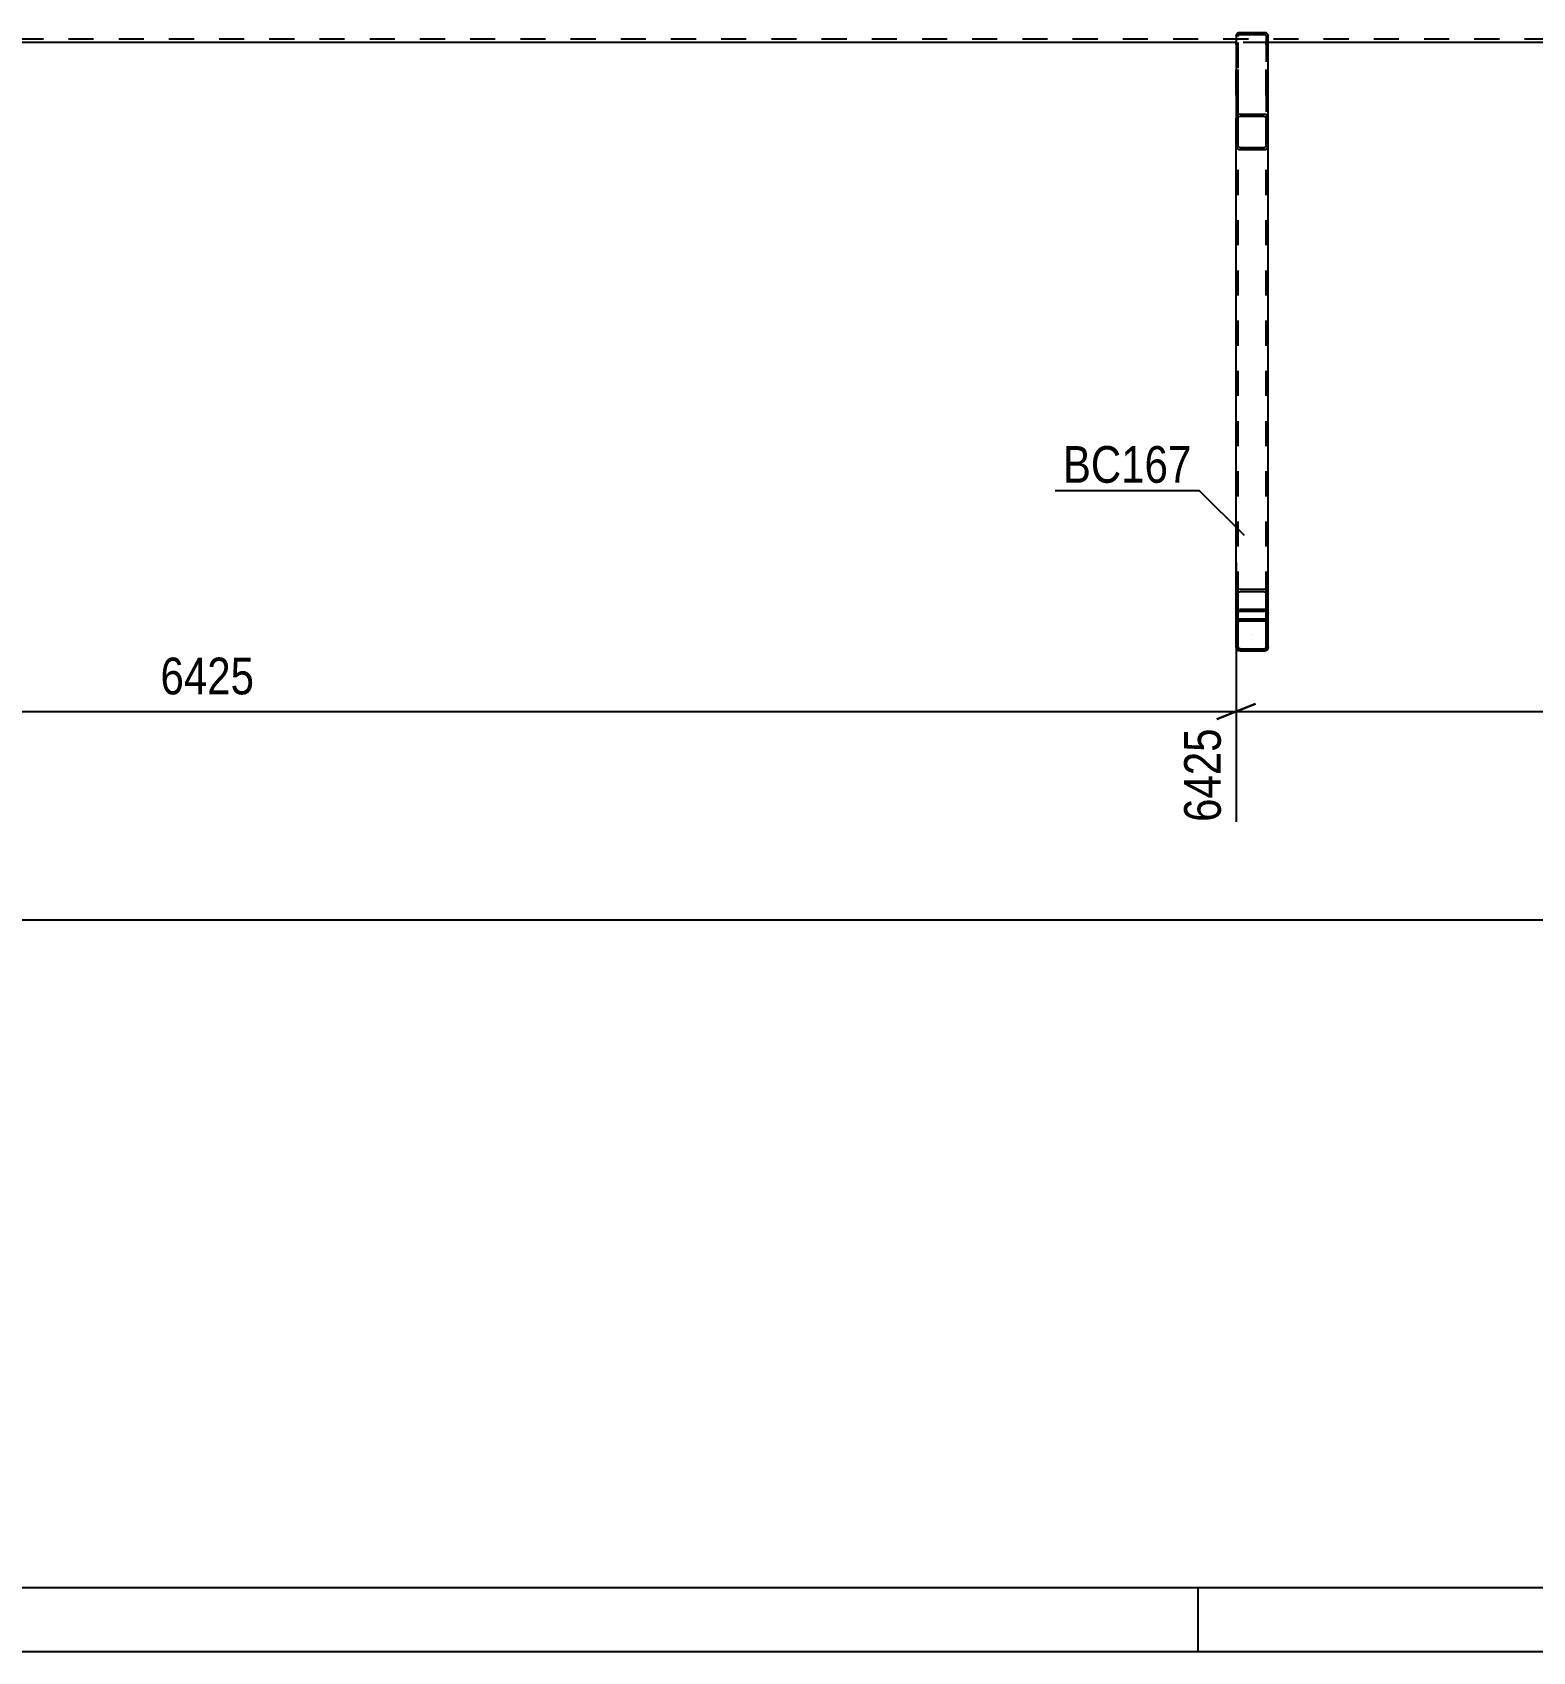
# Model space of a CAD drawing. Header units: millimetres. Extents: x -97 to 744, y -335 to 259.
# Drawn here: x 22.6 to 139.7, y -334.9 to -208.5 of the extents above; entities that cross this region are included whole.
import ezdxf

# ---------------------------------------------------------------- set-up
doc = ezdxf.new("R2010")
doc.units = ezdxf.units.MM
doc.linetypes.add('DXK_LINE_DOT2', pattern=[3.9198, 1.9599, -1.9599])
doc.linetypes.add('DXK_LINE_DOT3', pattern=[5.9187, 2.979, -0.9799, 0.9799, -0.9799])
doc.styles.add('Arial Narrow', font='ARIALN.TTF', dxfattribs={"height": 0.2})

# ---------------------------------------------------------------- blocks, each defined once
blk = doc.blocks.new('Unknown-761646924-1133')
at = {"color": 5, "linetype": 'Continuous'}
for p, q in [((-92.39, -329.94), (738.61, -329.94)), ((113.61, -334.94), (113.61, -329.94)), ((-97.39, -334.94), (743.61, -334.94))]:
    blk.add_line(p, q, dxfattribs=at)
blk = doc.blocks.new('Part-761646924-4182 - 4144')
at = {"color": 7, "linetype": 'DXK_LINE_DOT2'}
for p, q in [((352.71, -209.05), (-44.07, -209.05)), ((119.07, -209.3), (116.57, -209.3))]:
    blk.add_line(p, q, dxfattribs=at)
at = {"color": 2, "linetype": 'Continuous'}
for p, q in [((116.57, -209.3), (-44.07, -209.3)), ((266.57, -209.3), (119.07, -209.3))]:
    blk.add_line(p, q, dxfattribs=at)
blk = doc.blocks.new('Part-761646924-4202 - 4144')
at = {"color": 7, "linetype": 'DXK_LINE_DOT2'}
for p, q in [((119.07, -209.3), (116.57, -209.3)), ((116.57, -217.34), (116.57, -209.3)), ((116.72, -256.5), (116.72, -209.3)), ((118.92, -256.5), (118.92, -209.3)), ((119.07, -217.34), (119.07, -209.3)), ((116.57, -254.3), (116.57, -252.36)), ((119.07, -254.3), (119.07, -252.36)), ((116.59, -254.49), (116.57, -254.6)), ((116.57, -256.5), (116.57, -254.6)), ((116.65, -254.39), (116.59, -254.49)), ((116.75, -254.33), (116.65, -254.39)), ((116.72, -254.6), (116.73, -254.55)), ((116.73, -254.55), (116.76, -254.5)), ((116.87, -254.3), (116.75, -254.33)), ((116.76, -254.5), (116.81, -254.47)), ((116.81, -254.47), (116.87, -254.45)), ((116.87, -254.3), (118.77, -254.3)), ((116.87, -254.45), (118.77, -254.45)), ((118.88, -254.33), (118.77, -254.3)), ((118.77, -254.45), (118.82, -254.47)), ((118.82, -254.47), (118.87, -254.5)), ((118.87, -254.5), (118.9, -254.55)), ((118.98, -254.39), (118.88, -254.33)), ((118.9, -254.55), (118.92, -254.6)), ((119.04, -254.49), (118.98, -254.39)), ((119.07, -254.6), (119.04, -254.49)), ((119.07, -256.5), (119.07, -254.6)), ((116.57, -256.5), (116.59, -256.62)), ((116.59, -256.62), (116.65, -256.72)), ((116.73, -256.56), (116.72, -256.5)), ((116.76, -256.61), (116.73, -256.56)), ((116.81, -256.64), (116.76, -256.61)), ((118.87, -256.61), (118.82, -256.64)), ((118.9, -256.56), (118.87, -256.61)), ((118.92, -256.5), (118.9, -256.56)), ((118.98, -256.72), (119.04, -256.62)), ((119.04, -256.62), (119.07, -256.5)), ((116.65, -256.72), (116.75, -256.78)), ((116.75, -256.78), (116.87, -256.8)), ((116.87, -256.65), (116.81, -256.64)), ((116.87, -256.65), (118.77, -256.65)), ((116.87, -256.8), (118.77, -256.8)), ((118.82, -256.64), (118.77, -256.65)), ((118.77, -256.8), (118.88, -256.78)), ((118.88, -256.78), (118.98, -256.72))]:
    blk.add_line(p, q, dxfattribs=at)
at = {"color": 2, "linetype": 'Continuous'}
for p, q in [((116.57, -252.36), (116.57, -217.34)), ((119.07, -252.36), (119.07, -217.34)), ((116.57, -254.6), (116.57, -254.3)), ((119.07, -254.6), (119.07, -254.3))]:
    blk.add_line(p, q, dxfattribs=at)
blk = doc.blocks.new('Part-761646924-4312 - 4144')
at = {"linetype": 'Continuous'}
h = blk.add_hatch(dxfattribs=at)
h.set_pattern_fill('', scale=0.7, style=0, pattern_type=0)
h.set_pattern_definition([(45, (119.0656, -252.36), (-1.5715, 1.5715), [])])
h.paths.add_polyline_path([(119.07, -254.3), (119.07, -252.36), (119.04, -252.22), (118.98, -252.1), (118.88, -252.02), (118.77, -251.99), (116.87, -251.99), (116.75, -252.02), (116.65, -252.1), (116.59, -252.22), (116.57, -252.36), (116.57, -254.3), (116.72, -254.3), (116.72, -252.36), (116.73, -252.29), (116.76, -252.23), (116.81, -252.19), (116.87, -252.17), (118.77, -252.17), (118.82, -252.19), (118.87, -252.23), (118.9, -252.29), (118.92, -252.36), (118.92, -254.3)])
at = {"color": 2, "linetype": 'Continuous'}
for p, q in [((116.59, -252.22), (116.57, -252.36)), ((116.57, -252.36), (116.57, -254.3)), ((116.72, -252.36), (116.73, -252.29)), ((116.72, -254.3), (116.72, -252.36)), ((116.73, -252.29), (116.76, -252.23)), ((116.87, -251.99), (116.75, -252.02)), ((116.76, -252.23), (116.81, -252.19)), ((116.81, -252.19), (116.87, -252.17)), ((116.87, -251.99), (118.77, -251.99)), ((116.87, -252.17), (118.77, -252.17)), ((118.88, -252.02), (118.77, -251.99)), ((118.77, -252.17), (118.82, -252.19)), ((118.82, -252.19), (118.87, -252.23)), ((118.87, -252.23), (118.9, -252.29)), ((118.9, -252.29), (118.92, -252.36)), ((118.92, -252.36), (118.92, -254.3)), ((119.07, -252.36), (119.04, -252.22)), ((119.07, -254.3), (119.07, -252.36)), ((116.73, -253.79), (116.72, -253.85)), ((116.76, -253.74), (116.73, -253.79)), ((116.81, -253.71), (116.76, -253.74)), ((116.87, -253.7), (116.81, -253.71)), ((116.87, -253.7), (118.77, -253.7)), ((118.82, -253.71), (118.77, -253.7)), ((118.87, -253.74), (118.82, -253.71)), ((118.9, -253.79), (118.87, -253.74)), ((118.92, -253.85), (118.9, -253.79)), ((116.57, -254.3), (116.72, -254.3)), ((118.92, -254.3), (119.07, -254.3))]:
    blk.add_line(p, q, dxfattribs=at)
at = {"color": 7, "linetype": 'DXK_LINE_DOT2'}
for p, q in [((116.57, -254.3), (116.57, -252.36)), ((116.72, -254.3), (116.72, -252.36)), ((118.92, -254.3), (118.92, -252.36)), ((119.07, -254.3), (119.07, -252.36)), ((116.57, -253.85), (116.59, -253.73)), ((116.59, -253.73), (116.65, -253.64)), ((116.65, -253.64), (116.75, -253.57)), ((116.75, -253.57), (116.87, -253.55)), ((116.87, -253.55), (118.77, -253.55)), ((118.77, -253.55), (118.88, -253.57)), ((118.88, -253.57), (118.98, -253.64)), ((118.98, -253.64), (119.04, -253.73)), ((119.04, -253.73), (119.07, -253.85)), ((116.57, -254.3), (116.72, -254.3)), ((118.92, -254.3), (119.07, -254.3))]:
    blk.add_line(p, q, dxfattribs=at)
at = {"color": 2, "linetype": 'Continuous'}
for centre, start, end in [((116.92, -252.32), 118.9883, 163.0887), ((118.71, -252.32), 16.9113, 61.0117)]:
    blk.add_arc(centre, 0.344, start, end, dxfattribs=at)
blk = doc.blocks.new('Part-761646924-4313 - 4144')
at = {"linetype": 'Continuous'}
h = blk.add_hatch(dxfattribs=at)
h.set_pattern_fill('', scale=0.7, style=0, pattern_type=0)
h.set_pattern_definition([(45, (118.8804, -256.7813), (-1.5715, 1.5715), [])])
h.paths.add_polyline_path([(118.77, -256.8), (118.88, -256.78), (118.98, -256.72), (119.04, -256.62), (119.07, -256.5), (119.07, -254.6), (119.04, -254.49), (118.98, -254.39), (118.88, -254.33), (118.77, -254.3), (116.87, -254.3), (116.75, -254.33), (116.65, -254.39), (116.59, -254.49), (116.57, -254.6), (116.57, -256.5), (116.59, -256.62), (116.65, -256.72), (116.75, -256.78), (116.87, -256.8)])
h.paths.add_polyline_path([(116.81, -256.64), (116.76, -256.61), (116.73, -256.56), (116.72, -256.5), (116.72, -254.6), (116.73, -254.55), (116.76, -254.5), (116.81, -254.47), (116.87, -254.45), (118.77, -254.45), (118.82, -254.47), (118.87, -254.5), (118.9, -254.55), (118.92, -254.6), (118.92, -256.5), (118.9, -256.56), (118.87, -256.61), (118.82, -256.64), (118.77, -256.65), (116.87, -256.65)])
at = {"color": 7, "linetype": 'DXK_LINE_DOT2'}
for p, q in [((116.57, -254.6), (116.59, -254.49)), ((116.57, -256.5), (116.57, -254.6)), ((116.59, -254.49), (116.65, -254.39)), ((116.65, -254.39), (116.75, -254.33)), ((116.73, -254.55), (116.72, -254.6)), ((116.72, -256.5), (116.72, -254.6)), ((116.76, -254.5), (116.73, -254.55)), ((116.75, -254.33), (116.87, -254.3)), ((116.81, -254.47), (116.76, -254.5)), ((116.87, -254.45), (116.81, -254.47)), ((116.87, -254.3), (118.77, -254.3)), ((116.87, -254.45), (118.77, -254.45)), ((118.77, -254.3), (118.88, -254.33)), ((118.82, -254.47), (118.77, -254.45)), ((118.87, -254.5), (118.82, -254.47)), ((118.9, -254.55), (118.87, -254.5)), ((118.88, -254.33), (118.98, -254.39)), ((118.92, -254.6), (118.9, -254.55)), ((118.92, -256.5), (118.92, -254.6)), ((118.98, -254.39), (119.04, -254.49)), ((119.04, -254.49), (119.07, -254.6)), ((119.07, -256.5), (119.07, -254.6)), ((116.59, -256.62), (116.57, -256.5)), ((116.65, -256.72), (116.59, -256.62)), ((116.72, -256.5), (116.73, -256.56)), ((116.73, -256.56), (116.76, -256.61)), ((116.76, -256.61), (116.81, -256.64)), ((118.82, -256.64), (118.87, -256.61)), ((118.87, -256.61), (118.9, -256.56)), ((118.9, -256.56), (118.92, -256.5)), ((119.04, -256.62), (118.98, -256.72)), ((119.07, -256.5), (119.04, -256.62)), ((116.75, -256.78), (116.65, -256.72)), ((116.87, -256.8), (116.75, -256.78)), ((116.81, -256.64), (116.87, -256.65)), ((116.87, -256.65), (118.77, -256.65)), ((116.87, -256.8), (118.77, -256.8)), ((118.77, -256.65), (118.82, -256.64)), ((118.88, -256.78), (118.77, -256.8)), ((118.98, -256.72), (118.88, -256.78))]:
    blk.add_line(p, q, dxfattribs=at)
at = {"color": 2, "linetype": 'Continuous'}
for p, q in [((116.59, -254.49), (116.57, -254.6)), ((116.57, -256.5), (116.57, -254.6)), ((116.72, -254.6), (116.73, -254.55)), ((116.72, -256.5), (116.72, -254.6)), ((116.73, -254.55), (116.76, -254.5)), ((116.87, -254.3), (116.75, -254.33)), ((116.76, -254.5), (116.81, -254.47)), ((116.81, -254.47), (116.87, -254.45)), ((116.87, -254.3), (118.77, -254.3)), ((116.87, -254.45), (118.77, -254.45)), ((118.88, -254.33), (118.77, -254.3)), ((118.77, -254.45), (118.82, -254.47)), ((118.82, -254.47), (118.87, -254.5)), ((118.87, -254.5), (118.9, -254.55)), ((118.9, -254.55), (118.92, -254.6)), ((118.92, -256.5), (118.92, -254.6)), ((119.07, -254.6), (119.04, -254.49)), ((119.07, -256.5), (119.07, -254.6)), ((116.57, -256.5), (116.57, -256.5)), ((116.57, -256.5), (116.59, -256.62)), ((116.72, -256.5), (116.72, -256.5)), ((116.73, -256.56), (116.72, -256.5)), ((116.76, -256.61), (116.73, -256.56)), ((116.81, -256.64), (116.76, -256.61)), ((118.87, -256.61), (118.82, -256.64)), ((118.9, -256.56), (118.87, -256.61)), ((118.92, -256.5), (118.9, -256.56)), ((118.92, -256.5), (118.92, -256.5)), ((119.04, -256.62), (119.07, -256.5)), ((119.07, -256.5), (119.07, -256.5)), ((116.75, -256.78), (116.87, -256.8)), ((116.87, -256.65), (116.81, -256.64)), ((116.87, -256.65), (116.87, -256.65)), ((116.87, -256.65), (118.77, -256.65)), ((116.87, -256.8), (116.87, -256.8)), ((116.87, -256.8), (118.77, -256.8)), ((118.82, -256.64), (118.77, -256.65)), ((118.77, -256.65), (118.77, -256.65)), ((118.77, -256.8), (118.88, -256.78)), ((118.77, -256.8), (118.77, -256.8))]:
    blk.add_line(p, q, dxfattribs=at)
at = {"color": 7, "linetype": 'DXK_LINE_DOT3'}
blk.add_line((117.82, -255.55), (117.82, -255.55), dxfattribs=at)
at = {"color": 2, "linetype": 'Continuous'}
for centre, start, end in [((116.87, -254.6), 112.5, 157.5), ((118.77, -254.6), 22.5, 67.5), ((116.87, -256.5), 202.5, 247.5), ((118.77, -256.5), 292.5, 337.5)]:
    blk.add_arc(centre, 0.3, start, end, dxfattribs=at)
blk = doc.blocks.new('Part-761646924-4316 - 4144')
at = {"linetype": 'Continuous'}
h = blk.add_hatch(dxfattribs=at)
h.set_pattern_fill('', scale=0.7, style=0, pattern_type=0)
h.set_pattern_definition([(45, (118.8804, -217.6492), (-1.5715, 1.5715), [])])
h.paths.add_polyline_path([(118.77, -217.67), (118.88, -217.65), (118.98, -217.58), (119.04, -217.47), (119.07, -217.34), (119.07, -215.23), (119.04, -215.1), (118.98, -214.99), (118.88, -214.92), (118.77, -214.9), (116.87, -214.9), (116.75, -214.92), (116.65, -214.99), (116.59, -215.1), (116.57, -215.23), (116.57, -217.34), (116.59, -217.47), (116.65, -217.58), (116.75, -217.65), (116.87, -217.67)])
h.paths.add_polyline_path([(116.81, -217.5), (116.76, -217.46), (116.73, -217.41), (116.72, -217.34), (116.72, -215.23), (116.73, -215.17), (116.76, -215.11), (116.81, -215.08), (116.87, -215.06), (118.77, -215.06), (118.82, -215.08), (118.87, -215.11), (118.9, -215.17), (118.92, -215.23), (118.92, -217.34), (118.9, -217.41), (118.87, -217.46), (118.82, -217.5), (118.77, -217.51), (116.87, -217.51)])
at = {"color": 2, "linetype": 'Continuous'}
for p, q in [((116.75, -208.54), (116.87, -208.52)), ((116.87, -208.52), (118.77, -208.52)), ((118.77, -208.52), (118.88, -208.54)), ((116.57, -208.8), (116.59, -208.72)), ((116.57, -208.8), (116.57, -208.85)), ((116.57, -208.85), (116.57, -215.23)), ((119.04, -208.72), (119.06, -208.8)), ((119.07, -208.85), (119.06, -208.8)), ((119.07, -215.23), (119.07, -208.85)), ((116.87, -214.9), (116.75, -214.92)), ((116.87, -214.9), (118.77, -214.9)), ((118.88, -214.92), (118.77, -214.9)), ((116.59, -215.1), (116.57, -215.23)), ((116.57, -217.34), (116.57, -215.23)), ((116.72, -215.23), (116.73, -215.17)), ((116.72, -217.34), (116.72, -215.23)), ((116.73, -215.17), (116.76, -215.11)), ((116.76, -215.11), (116.81, -215.08)), ((116.81, -215.08), (116.87, -215.06)), ((116.87, -215.06), (118.77, -215.06)), ((118.77, -215.06), (118.82, -215.08)), ((118.82, -215.08), (118.87, -215.11)), ((118.87, -215.11), (118.9, -215.17)), ((118.9, -215.17), (118.92, -215.23)), ((118.92, -217.34), (118.92, -215.23)), ((119.07, -215.23), (119.04, -215.1)), ((119.07, -217.34), (119.07, -215.23)), ((116.57, -217.34), (116.59, -217.47)), ((116.73, -217.41), (116.72, -217.34)), ((116.76, -217.46), (116.73, -217.41)), ((118.9, -217.41), (118.87, -217.46)), ((118.92, -217.34), (118.9, -217.41)), ((119.04, -217.47), (119.07, -217.34)), ((116.75, -217.65), (116.87, -217.67)), ((116.81, -217.5), (116.76, -217.46)), ((116.87, -217.51), (116.81, -217.5)), ((116.87, -217.51), (118.77, -217.51)), ((116.87, -217.67), (118.77, -217.67)), ((118.82, -217.5), (118.77, -217.51)), ((118.77, -217.67), (118.88, -217.65)), ((118.87, -217.46), (118.82, -217.5))]:
    blk.add_line(p, q, dxfattribs=at)
at = {"color": 7, "linetype": 'DXK_LINE_DOT2'}
for p, q in [((119.07, -209.3), (116.57, -209.3)), ((116.57, -217.34), (116.57, -209.3)), ((116.73, -208.79), (116.72, -208.8)), ((116.72, -208.85), (116.72, -208.8)), ((116.72, -215.23), (116.72, -208.85)), ((116.72, -217.34), (116.72, -209.3)), ((116.76, -208.73), (116.73, -208.79)), ((116.81, -208.7), (116.76, -208.73)), ((116.87, -208.68), (116.81, -208.7)), ((116.87, -208.68), (118.77, -208.68)), ((118.82, -208.7), (118.77, -208.68)), ((118.87, -208.73), (118.82, -208.7)), ((118.9, -208.79), (118.87, -208.73)), ((118.91, -208.8), (118.9, -208.79)), ((118.91, -208.8), (118.92, -208.85)), ((118.92, -208.85), (118.92, -215.23)), ((118.92, -217.34), (118.92, -209.3)), ((119.07, -217.34), (119.07, -209.3))]:
    blk.add_line(p, q, dxfattribs=at)
at = {"color": 2, "linetype": 'Continuous'}
for centre, start, end in [((116.89, -208.83), 115.6285, 160.4039), ((118.74, -208.83), 19.5961, 64.3715), ((116.89, -215.21), 115.6285, 160.4039), ((118.74, -215.21), 19.5961, 64.3716), ((116.89, -217.36), 199.5961, 244.3716), ((118.74, -217.36), 295.6285, 340.4039)]:
    blk.add_arc(centre, 0.319, start, end, dxfattribs=at)
blk = doc.blocks.new('StraightDimension-761646924-4366 - 4144')
at = {"color": 7, "linetype": 'Continuous'}
for p, q in [((116.57, -249.93), (116.57, -270.16)), ((-44.07, -261.55), (116.57, -261.55)), ((115.07, -262.15), (118.07, -260.95))]:
    blk.add_line(p, q, dxfattribs=at)
at = {"color": 0}
blk.add_wipeout([(40.51, -260.8), (40.51, -256.6), (31.99, -256.6), (31.99, -260.8)], dxfattribs=at)
at = {"color": 3, "style": 'Arial Narrow'}
blk.add_text('6425', height=2.863, dxfattribs=at).set_placement((32.59, -260.2))
at = {"color": 0, "linetype": 'Continuous'}
blk.add_wipeout([(115.97, -262.25), (111.77, -262.25), (111.77, -270.76), (115.97, -270.76)], dxfattribs=at)
at = {"color": 3, "linetype": 'Continuous', "style": 'Arial Narrow'}
blk.add_text('6425', height=2.863, rotation=90.0002, dxfattribs=at).set_placement((115.37, -270.16))
blk = doc.blocks.new('StraightDimension-761646924-4379 - 4144')
at = {"color": 7, "linetype": 'Continuous'}
for p, q in [((116.57, -249.93), (116.57, -270.16)), ((118.07, -260.95), (115.07, -262.15)), ((116.57, -261.55), (266.57, -261.55))]:
    blk.add_line(p, q, dxfattribs=at)
blk = doc.blocks.new('StraightDimension-761646924-4472 - 4144')
at = {"color": 7, "linetype": 'Continuous'}
blk.add_line((-44.07, -277.81), (364.06, -277.81), dxfattribs=at)
blk = doc.blocks.new('Mark-761646924-4198 - 4144')
at = {"color": 0}
blk.add_wipeout([(113.08, -243.68), (113.08, -240.68), (103.04, -240.68), (103.04, -243.68)], dxfattribs=at)
blk.add_wipeout([(113.08, -243.68), (113.08, -240.68), (103.04, -240.68), (103.04, -243.68)], dxfattribs=at)
at = {"color": 30, "linetype": 'Continuous'}
for p in [(102.44, -244.28), (117.22, -247.81)]:
    blk.add_line(p, (113.68, -244.28), dxfattribs=at)
at = {"color": 3, "style": 'Arial Narrow'}
blk.add_text('BC167', height=2.863, dxfattribs=at).set_placement((103.04, -243.68))

msp = doc.modelspace()

# ---------------------------------------------------------------- block references
for name in ['Unknown-761646924-1133', 'Part-761646924-4182 - 4144', 'Part-761646924-4316 - 4144', 'Part-761646924-4202 - 4144', 'Part-761646924-4312 - 4144', 'Part-761646924-4313 - 4144']:
    msp.add_blockref(name, (0, 0))

# ---------------------------------------------------------------- next in the draw order: block references
msp.add_blockref('StraightDimension-761646924-4366 - 4144', (0, 0))

# ---------------------------------------------------------------- next in the draw order: block references
msp.add_blockref('StraightDimension-761646924-4379 - 4144', (0, 0))

# ---------------------------------------------------------------- next in the draw order: block references
msp.add_blockref('StraightDimension-761646924-4472 - 4144', (0, 0))

# ---------------------------------------------------------------- next in the draw order: block references
msp.add_blockref('Mark-761646924-4198 - 4144', (0, 0))

doc.saveas('drawing.dxf')
